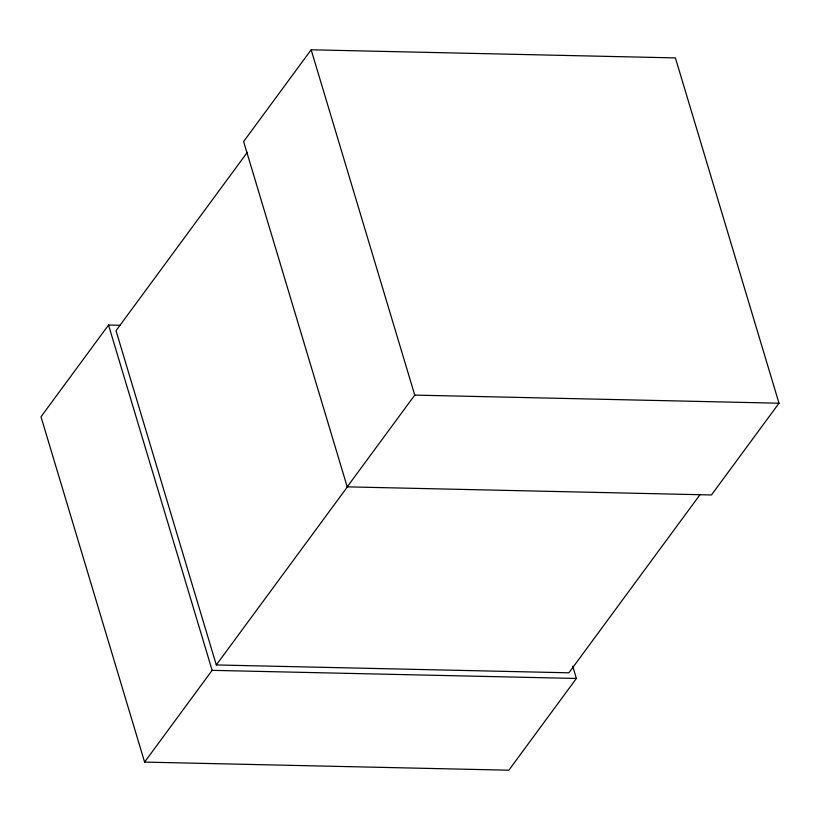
<?xml version="1.0" encoding="UTF-8"?>
<svg xmlns="http://www.w3.org/2000/svg" width="820" height="820" viewBox="0 0 820 820"><rect width="100%" height="100%" fill="white"/><g stroke="black" fill="none" stroke-linecap="round" stroke-linejoin="round"><path stroke-width="1.23" d="M120.038 325.294L108.537 325.038L41 416.785L144.597 762.098L508.841 770.205L576.378 678.458L572.708 666.219M311.159 49.794L243.622 141.542L347.219 486.854L711.463 494.962L779 403.214L675.403 57.902L311.159 49.794L414.756 395.107L347.219 486.854M247.312 152.346L116.03 330.685L216.306 664.948L568.895 672.81L700.178 494.46M144.597 762.098L212.134 670.35L108.537 325.038M216.306 664.948L347.598 486.608M414.756 395.107L779 403.214M212.134 670.35L576.378 678.458"/></g></svg>
